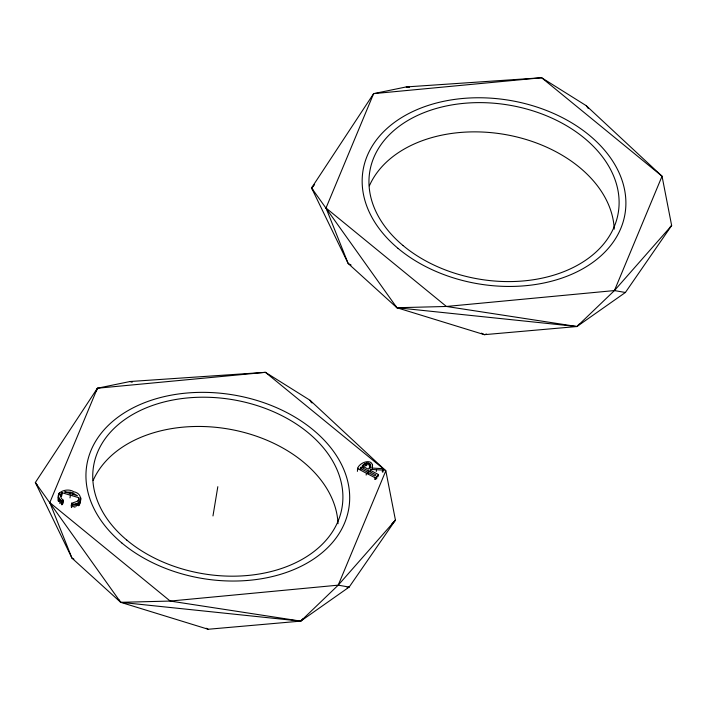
<?xml version="1.0" encoding="UTF-8"?>
<svg xmlns="http://www.w3.org/2000/svg" width="707" height="707" viewBox="0 0 707 707"><rect width="100%" height="100%" fill="white"/><g stroke="black" fill="none" stroke-linecap="round" stroke-linejoin="round"><path stroke-width="1.06" d="M370.556 465.798C370.353 461.256 363.672 463.041 362.214 466.037L368.329 469.227L370.556 465.798L370.265 467.566M372.236 468.193C374.498 457.641 359.934 461.583 357.724 468.158L357.433 469.934M60.369 496.279L60.661 494.502L62.163 492.77L78.733 497.675C80.43 502.677 71.769 501.581 71.981 504.047C82.065 505.814 83.824 493.566 73.652 491.736C66.688 486.823 51.258 493.592 62.101 501.175L63.082 501.024L63.241 500.326L61.394 498.453L60.422 495.899M57.965 498.02L58.699 493.946M57.947 500.344L58.54 496.8M58.937 495.421L59.379 492.761M58.336 501.431L58.92 497.887M59.079 501.563L59.512 498.912M60.714 496.287L61.156 493.627M59.724 503.402L60.316 499.858M61.482 495.589L61.924 492.929M61.58 496.314L62.163 492.77M60.873 503.393L61.315 500.733M61.518 504.718L62.101 501.175M62.525 501.625L62.817 499.849M62.057 504.745L62.64 501.201M62.499 504.568L63.082 501.024M62.817 503.428L63.241 500.326M69.958 494.016L70.249 492.24L64.576 491.975M69.993 497.878L70.435 495.218M72.618 494.803L72.909 493.026L70.249 492.24M71.177 506.212L71.637 503.243M71.425 505.655L71.867 502.995M71.398 507.591L71.981 504.047M72.158 506.919L72.6 504.259M73.572 506.848L74.014 504.197M74.845 507.493L75.428 503.95M76.338 506.185L76.78 503.525M77.549 505.593L77.991 502.933M78.141 501.228L78.733 497.675M78.548 500.644L78.839 498.868M78.415 505.779L78.998 502.235M79.423 505.408L80.156 500.98M80.351 500.494L80.792 497.834M80.183 503.216L80.898 498.762M212.975 515.942L217.818 486.699M357.397 471.375L357.724 468.158M360.34 469.492L360.632 467.716M360.853 468.944L361.144 467.177L375.859 474.857L374.816 475.961L360.11 468.281L361.144 467.177M362.479 467.212L362.771 465.436M363.133 467.283L363.566 464.623M364.732 466.187L365.174 463.527M365.581 465.86L366.023 463.2M366.456 465.683L366.898 463.023M366.164 475.069L366.465 473.292L357.839 468.714M367.852 464.799L368.144 463.023M368.957 465.162L369.248 463.385M368.047 473.663L368.488 471.012M369.469 466.496L369.911 463.836M369.911 467.053L370.353 464.393M369.955 468.573L370.565 465.047M370.097 471.551L370.388 469.784M370.424 471.207L370.715 469.43L382.575 470.058L383.309 469.528L382.46 468.661L371.864 468.043L372.527 466.417M372.289 466.85L372.58 465.073M374.728 479.461L375.028 477.693L366.465 473.292M376.257 471.534L376.557 469.757M375.435 479.39L375.726 477.614L378.263 474.91L377.989 474.273L370.061 470.137L370.715 469.43M376.61 478.948L377.052 476.288M377.971 476.686L378.263 474.91M382.284 471.834L382.575 470.058M382.858 470.8L383.15 469.024M382.867 472.188L383.309 469.528M96.285 391.316L97.407 388.231L130.053 381.515L265.425 372.333L310.099 400.312L385.828 470.791L395.443 520.122L349.17 587.075L300.74 621.126L208.167 629.257L120.694 602.32L71.973 558.132L35.35 482.519L97.407 388.231L265.425 372.333L385.828 470.791L338.22 585.157L300.74 621.126L120.694 602.32L118.785 599.642M73.917 559.149L71.973 558.132L49.799 502.597L97.407 388.231M351.105 265.063L348.189 263.534L326.007 208.008L373.623 93.642L406.26 86.926L541.633 77.743L586.306 105.723L662.044 176.202L671.65 225.533L625.386 292.486L576.947 326.528L484.383 334.667L396.901 307.731L348.189 263.534L311.557 187.929L373.623 93.642L541.633 77.743L662.044 176.202L614.436 290.568L576.947 326.528L396.901 307.731L395.628 305.945M37.259 485.196L35.35 482.519L120.694 602.32L170.201 601.065L338.22 585.157L395.443 520.122L391.678 524.126M314.571 184.721L311.557 187.929L396.901 307.731L446.417 306.467L614.436 290.568L671.65 225.533L670.148 227.133M302.994 618.713L300.74 621.126L170.201 601.065L49.799 502.597M579.201 324.124L576.947 326.528L446.417 306.467L326.007 208.008M313.183 186.454L311.557 187.929L312.839 189.715M486.487 334.04L484.383 334.667L481.467 333.147M347.066 587.703L349.17 587.075L338.22 585.157M375.028 477.693L375.726 477.614M409.556 87.27L406.26 86.926L408.399 87.438M132.244 381.745L130.053 381.515L132.191 382.027M614.436 290.568L625.386 292.486M64.964 491.931L77.487 495.801L72.909 493.026M206.223 628.24L208.167 629.257M586.306 105.723L588.215 108.41M312.008 402.999L310.099 400.312L311.221 402.203M369.381 185.826A125.943 88.278 9.4 0 1 505.558 134.595A125.943 88.278 9.4 0 1 614.215 229.148M93.174 480.415A125.943 88.278 9.4 0 1 229.351 429.184A125.943 88.278 9.4 0 1 338.008 523.737M402.963 245.47A125.943 88.278 9.4 0 0 613.826 227.627A125.943 88.278 9.4 0 0 465.286 103.213A125.943 88.278 9.4 0 0 402.963 245.47M398.023 248.369A132.775 93.068 9.4 0 0 620.322 229.554A132.775 93.068 9.4 0 0 463.73 98.388A132.775 93.068 9.4 0 0 398.023 248.369M121.807 542.958A132.775 93.068 9.4 0 0 344.115 524.143A132.775 93.068 9.4 0 0 187.523 392.977A132.775 93.068 9.4 0 0 121.807 542.958M126.756 540.06A125.943 88.278 9.4 0 0 337.619 522.217A125.943 88.278 9.4 0 0 189.078 397.802A125.943 88.278 9.4 0 0 126.756 540.06"/></g></svg>
